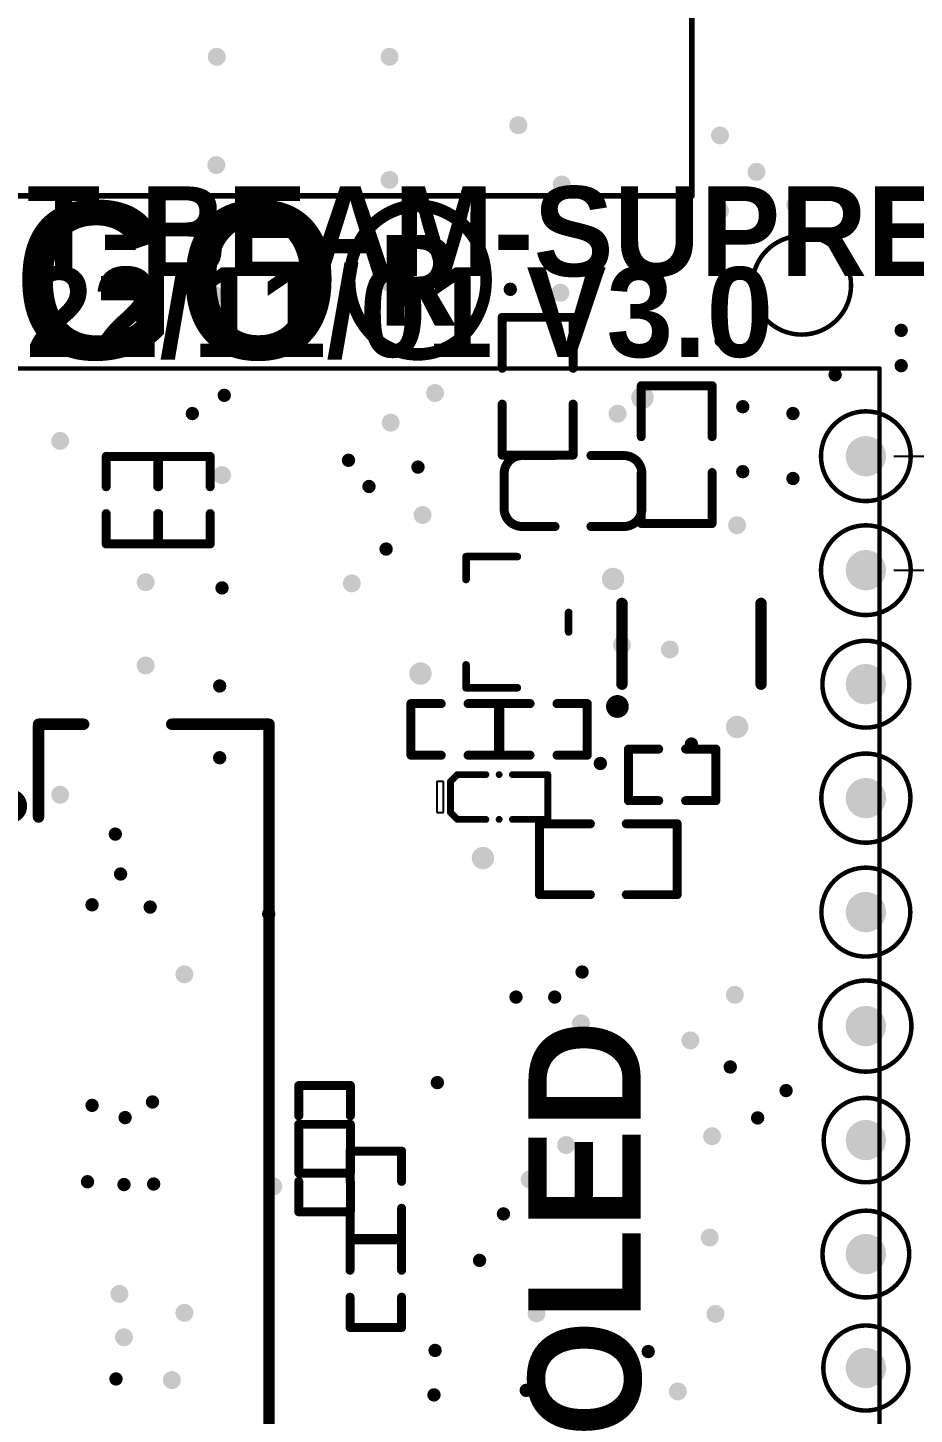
# Model space of a CAD drawing. Header units: millimetres. Extents: x -69 to 18, y -23 to 110.
# Drawn here: x -22.39 to -2.63, y 16.36 to 47.26 of the extents above; entities that cross this region are included whole.
import ezdxf

# ---------------------------------------------------------------- set-up
doc = ezdxf.new("R2010")
doc.units = ezdxf.units.MM
for name, color, linetype in [('KeepOutLayer', 6, 'Continuous'), ('PadHoleLayer', 156, 'Continuous'), ('TopOverlay', 2, 'Continuous'), ('ViaHoleLayer', 16, 'Continuous')]:
    doc.layers.add(name, color=color, linetype=linetype)
doc.styles.add('Alibaba PuHuiTi Medium', font='', dxfattribs={"height": 0.2})
doc.styles.add('阿里巴巴普惠体 Heavy', font='', dxfattribs={"height": 0.2})
doc.styles.get('Alibaba PuHuiTi Medium').set_extended_font_data('Alibaba PuHuiTi Medium', bold=True)
doc.styles.get('阿里巴巴普惠体 Heavy').set_extended_font_data('阿里巴巴普惠体 Heavy', bold=True)
doc.dimstyles.new('ISO-25', dxfattribs={"dimtxt": 2.5, "dimasz": 2.5, "dimexe": 1.25, "dimexo": 0.625, "dimtad": 1, "dimtxsty": 'Standard', "dimcen": 2.5, "dimclrd": 3, "dimclre": 3, "dimclrt": 3, "dimadec": 0, "dimazin": 0, "dimtfac": 1, "dimtmove": 0, "dimatfit": 3, "dimfxl": 1, "dimarcsym": 0})

# ---------------------------------------------------------------- blocks, each defined once
blk = doc.blocks.new('LC_0402_R_1')
at = {"layer": 'TopOverlay', "const_width": 0.2}
for points in [[(-0.975, 0.575), (-0.975, -0.575)], [(-0.975, 0.575), (-0.3, 0.575)], [(0.3, 0.575), (0.975, 0.575)], [(0.975, 0.575), (0.975, -0.575)], [(-0.975, -0.575), (-0.3, -0.575)], [(0.3, -0.575), (0.975, -0.575)]]:
    blk.add_lwpolyline(points, dxfattribs=at)
at = {"layer": 'TopOverlay', "const_width": 0.1}
for points in [[(-1.025, 0.575, 1), (-0.925, 0.575, 1)], [(-1.025, 0.575, 1), (-0.925, 0.575, 1)], [(-0.35, 0.575, 1), (-0.25, 0.575, 1)], [(0.25, 0.575, 1), (0.35, 0.575, 1)], [(0.925, 0.575, 1), (1.025, 0.575, 1)], [(0.925, 0.575, 1), (1.025, 0.575, 1)], [(-1.025, -0.575, 1), (-0.925, -0.575, 1)], [(-1.025, -0.575, 1), (-0.925, -0.575, 1)], [(-0.35, -0.575, 1), (-0.25, -0.575, 1)], [(0.25, -0.575, 1), (0.35, -0.575, 1)], [(0.925, -0.575, 1), (1.025, -0.575, 1)], [(0.925, -0.575, 1), (1.025, -0.575, 1)]]:
    blk.add_lwpolyline(points, format="xyb", close=True, dxfattribs=at)
blk = doc.blocks.new('LC_0402_R_2')
at = {"layer": 'TopOverlay', "const_width": 0.2}
for points in [[(-0.975, 0.575), (-0.975, -0.575)], [(-0.975, 0.575), (-0.3, 0.575)], [(0.3, 0.575), (0.975, 0.575)], [(0.975, 0.575), (0.975, -0.575)], [(-0.975, -0.575), (-0.3, -0.575)], [(0.3, -0.575), (0.975, -0.575)]]:
    blk.add_lwpolyline(points, dxfattribs=at)
at = {"layer": 'TopOverlay', "const_width": 0.1}
for points in [[(-1.025, 0.575, 1), (-0.925, 0.575, 1)], [(-1.025, 0.575, 1), (-0.925, 0.575, 1)], [(-0.35, 0.575, 1), (-0.25, 0.575, 1)], [(0.25, 0.575, 1), (0.35, 0.575, 1)], [(0.925, 0.575, 1), (1.025, 0.575, 1)], [(0.925, 0.575, 1), (1.025, 0.575, 1)], [(-1.025, -0.575, 1), (-0.925, -0.575, 1)], [(-1.025, -0.575, 1), (-0.925, -0.575, 1)], [(-0.35, -0.575, 1), (-0.25, -0.575, 1)], [(0.25, -0.575, 1), (0.35, -0.575, 1)], [(0.925, -0.575, 1), (1.025, -0.575, 1)], [(0.925, -0.575, 1), (1.025, -0.575, 1)]]:
    blk.add_lwpolyline(points, format="xyb", close=True, dxfattribs=at)
blk = doc.blocks.new('LC_0402_R_6')
at = {"layer": 'TopOverlay', "const_width": 0.2}
for points in [[(-0.975, 0.575), (-0.975, -0.575)], [(-0.975, 0.575), (-0.3, 0.575)], [(0.3, 0.575), (0.975, 0.575)], [(0.975, 0.575), (0.975, -0.575)], [(-0.975, -0.575), (-0.3, -0.575)], [(0.3, -0.575), (0.975, -0.575)]]:
    blk.add_lwpolyline(points, dxfattribs=at)
at = {"layer": 'TopOverlay', "const_width": 0.1}
for points in [[(-1.025, 0.575, 1), (-0.925, 0.575, 1)], [(-1.025, 0.575, 1), (-0.925, 0.575, 1)], [(-0.35, 0.575, 1), (-0.25, 0.575, 1)], [(0.25, 0.575, 1), (0.35, 0.575, 1)], [(0.925, 0.575, 1), (1.025, 0.575, 1)], [(0.925, 0.575, 1), (1.025, 0.575, 1)], [(-1.025, -0.575, 1), (-0.925, -0.575, 1)], [(-1.025, -0.575, 1), (-0.925, -0.575, 1)], [(-0.35, -0.575, 1), (-0.25, -0.575, 1)], [(0.25, -0.575, 1), (0.35, -0.575, 1)], [(0.925, -0.575, 1), (1.025, -0.575, 1)], [(0.925, -0.575, 1), (1.025, -0.575, 1)]]:
    blk.add_lwpolyline(points, format="xyb", close=True, dxfattribs=at)
blk = doc.blocks.new('LC_0402_R_7')
at = {"layer": 'TopOverlay', "const_width": 0.2}
for points in [[(-0.975, 0.575), (-0.975, -0.575)], [(-0.975, 0.575), (-0.3, 0.575)], [(0.3, 0.575), (0.975, 0.575)], [(0.975, 0.575), (0.975, -0.575)], [(-0.975, -0.575), (-0.3, -0.575)], [(0.3, -0.575), (0.975, -0.575)]]:
    blk.add_lwpolyline(points, dxfattribs=at)
at = {"layer": 'TopOverlay', "const_width": 0.1}
for points in [[(-1.025, 0.575, 1), (-0.925, 0.575, 1)], [(-1.025, 0.575, 1), (-0.925, 0.575, 1)], [(-0.35, 0.575, 1), (-0.25, 0.575, 1)], [(0.25, 0.575, 1), (0.35, 0.575, 1)], [(0.925, 0.575, 1), (1.025, 0.575, 1)], [(0.925, 0.575, 1), (1.025, 0.575, 1)], [(-1.025, -0.575, 1), (-0.925, -0.575, 1)], [(-1.025, -0.575, 1), (-0.925, -0.575, 1)], [(-0.35, -0.575, 1), (-0.25, -0.575, 1)], [(0.25, -0.575, 1), (0.35, -0.575, 1)], [(0.925, -0.575, 1), (1.025, -0.575, 1)], [(0.925, -0.575, 1), (1.025, -0.575, 1)]]:
    blk.add_lwpolyline(points, format="xyb", close=True, dxfattribs=at)
blk = doc.blocks.new('LC_0402_R_8')
at = {"layer": 'TopOverlay', "const_width": 0.2}
for points in [[(-0.975, 0.575), (-0.975, -0.575)], [(-0.975, 0.575), (-0.3, 0.575)], [(0.3, 0.575), (0.975, 0.575)], [(0.975, 0.575), (0.975, -0.575)], [(-0.975, -0.575), (-0.3, -0.575)], [(0.3, -0.575), (0.975, -0.575)]]:
    blk.add_lwpolyline(points, dxfattribs=at)
at = {"layer": 'TopOverlay', "const_width": 0.1}
for points in [[(-1.025, 0.575, 1), (-0.925, 0.575, 1)], [(-1.025, 0.575, 1), (-0.925, 0.575, 1)], [(-0.35, 0.575, 1), (-0.25, 0.575, 1)], [(0.25, 0.575, 1), (0.35, 0.575, 1)], [(0.925, 0.575, 1), (1.025, 0.575, 1)], [(0.925, 0.575, 1), (1.025, 0.575, 1)], [(-1.025, -0.575, 1), (-0.925, -0.575, 1)], [(-1.025, -0.575, 1), (-0.925, -0.575, 1)], [(-0.35, -0.575, 1), (-0.25, -0.575, 1)], [(0.25, -0.575, 1), (0.35, -0.575, 1)], [(0.925, -0.575, 1), (1.025, -0.575, 1)], [(0.925, -0.575, 1), (1.025, -0.575, 1)]]:
    blk.add_lwpolyline(points, format="xyb", close=True, dxfattribs=at)
blk = doc.blocks.new('LC_0402_R_9')
at = {"layer": 'TopOverlay', "const_width": 0.2}
for points in [[(-0.975, -0.575), (-0.975, 0.575)], [(-0.3, 0.575), (-0.975, 0.575)], [(0.975, 0.575), (0.3, 0.575)], [(0.975, -0.575), (0.975, 0.575)], [(-0.3, -0.575), (-0.975, -0.575)], [(0.975, -0.575), (0.3, -0.575)]]:
    blk.add_lwpolyline(points, dxfattribs=at)
at = {"layer": 'TopOverlay', "const_width": 0.1}
for points in [[(-1.025, 0.575, 1), (-0.925, 0.575, 1)], [(-1.025, 0.575, 1), (-0.925, 0.575, 1)], [(-0.35, 0.575, 1), (-0.25, 0.575, 1)], [(0.25, 0.575, 1), (0.35, 0.575, 1)], [(0.925, 0.575, 1), (1.025, 0.575, 1)], [(0.925, 0.575, 1), (1.025, 0.575, 1)], [(-1.025, -0.575, 1), (-0.925, -0.575, 1)], [(-1.025, -0.575, 1), (-0.925, -0.575, 1)], [(-0.35, -0.575, 1), (-0.25, -0.575, 1)], [(0.25, -0.575, 1), (0.35, -0.575, 1)], [(0.925, -0.575, 1), (1.025, -0.575, 1)], [(0.925, -0.575, 1), (1.025, -0.575, 1)]]:
    blk.add_lwpolyline(points, format="xyb", close=True, dxfattribs=at)
blk = doc.blocks.new('13PIN_2_54_10')
at = {"layer": 'PadHoleLayer'}
h = blk.add_hatch(color=156, dxfattribs=at)
edge = h.paths.add_edge_path()
edge.add_arc((0, 0), 0.45, 0, 360)
h = blk.add_hatch(color=156, dxfattribs=at)
edge = h.paths.add_edge_path()
edge.add_arc((2.54, 0), 0.45, 0, 360)
h = blk.add_hatch(color=156, dxfattribs=at)
edge = h.paths.add_edge_path()
edge.add_arc((5.08, 0), 0.45, 0, 360)
h = blk.add_hatch(color=156, dxfattribs=at)
edge = h.paths.add_edge_path()
edge.add_arc((7.62, 0), 0.45, 0, 360)
h = blk.add_hatch(color=156, dxfattribs=at)
edge = h.paths.add_edge_path()
edge.add_arc((10.16, 0), 0.45, 0, 360)
h = blk.add_hatch(color=156, dxfattribs=at)
edge = h.paths.add_edge_path()
edge.add_arc((12.7, 0), 0.45, 0, 360)
h = blk.add_hatch(color=156, dxfattribs=at)
edge = h.paths.add_edge_path()
edge.add_arc((15.24, 0), 0.45, 0, 360)
h = blk.add_hatch(color=156, dxfattribs=at)
edge = h.paths.add_edge_path()
edge.add_arc((17.78, 0), 0.45, 0, 360)
h = blk.add_hatch(color=156, dxfattribs=at)
edge = h.paths.add_edge_path()
edge.add_arc((20.32, 0), 0.45, 0, 360)
blk = doc.blocks.new('SOT_23_6_L2_9_W1_6_P0_95_LS2_8_BR_13')
at = {"layer": 'TopOverlay', "const_width": 0.254}
for points in [[(0.9, 1.55), (-0.9, 1.55)], [(0.9, -1.55), (-0.9, -1.55)]]:
    blk.add_lwpolyline(points, dxfattribs=at)
at = {"layer": 'TopOverlay'}
for points, const_width in [([(-0.963, 1.55, 1), (-0.836, 1.55, 1)], 0.127), ([(0.837, 1.55, 1), (0.964, 1.55, 1)], 0.127), ([(-0.963, -1.55, 1), (-0.836, -1.55, 1)], 0.127), ([(0.837, -1.55, 1), (0.964, -1.55, 1)], 0.127), ([(1.524, -1.651, 1), (1.27, -1.651, 1)], 0.254), ([(1.206, -1.651, 1), (1.333, -1.651, 1)], 0.127), ([(1.46, -1.651, 1), (1.587, -1.651, 1)], 0.127)]:
    blk.add_lwpolyline(points, format="xyb", close=True, dxfattribs=dict(at, const_width=const_width))
blk = doc.blocks.new('SOT_23___GDS_14')
at = {"layer": 'TopOverlay', "const_width": 0.17}
for points in [[(-1.458, 1.143), (-1.458, 0)], [(-1.458, 1.143), (-0.95, 1.143)], [(0.955, 1.143), (1.463, 1.143)], [(1.463, 1.143), (1.463, 0)], [(-0.213, -1.143), (0.218, -1.143)]]:
    blk.add_lwpolyline(points, dxfattribs=at)
at = {"layer": 'TopOverlay', "const_width": 0.085}
for points in [[(-1.501, 1.143, 1), (-1.416, 1.143, 1)], [(-1.501, 1.143, 1), (-1.416, 1.143, 1)], [(-0.993, 1.143, 1), (-0.908, 1.143, 1)], [(0.912, 1.143, 1), (0.997, 1.143, 1)], [(1.42, 1.143, 1), (1.505, 1.143, 1)], [(1.42, 1.143, 1), (1.505, 1.143, 1)], [(-1.501, 0, 1), (-1.416, 0, 1)], [(1.42, 0, 1), (1.505, 0, 1)], [(-0.256, -1.143, 1), (-0.171, -1.143, 1)], [(0.176, -1.143, 1), (0.261, -1.143, 1)]]:
    blk.add_lwpolyline(points, format="xyb", close=True, dxfattribs=at)
blk = doc.blocks.new('LC_0402_R_15')
at = {"layer": 'TopOverlay', "const_width": 0.2}
for points in [[(-0.975, 0.575), (-0.975, -0.575)], [(-0.3, 0.575), (-0.975, 0.575)], [(0.975, 0.575), (0.3, 0.575)], [(0.975, 0.575), (0.975, -0.575)], [(-0.3, -0.575), (-0.975, -0.575)], [(0.975, -0.575), (0.3, -0.575)]]:
    blk.add_lwpolyline(points, dxfattribs=at)
at = {"layer": 'TopOverlay', "const_width": 0.1}
for points in [[(-1.025, 0.575, 1), (-0.925, 0.575, 1)], [(-1.025, 0.575, 1), (-0.925, 0.575, 1)], [(-0.35, 0.575, 1), (-0.25, 0.575, 1)], [(0.25, 0.575, 1), (0.35, 0.575, 1)], [(0.925, 0.575, 1), (1.025, 0.575, 1)], [(0.925, 0.575, 1), (1.025, 0.575, 1)], [(-1.025, -0.575, 1), (-0.925, -0.575, 1)], [(-1.025, -0.575, 1), (-0.925, -0.575, 1)], [(-0.35, -0.575, 1), (-0.25, -0.575, 1)], [(0.25, -0.575, 1), (0.35, -0.575, 1)], [(0.925, -0.575, 1), (1.025, -0.575, 1)], [(0.925, -0.575, 1), (1.025, -0.575, 1)]]:
    blk.add_lwpolyline(points, format="xyb", close=True, dxfattribs=at)
blk = doc.blocks.new('LC_0603_R_16')
at = {"layer": 'TopOverlay', "const_width": 0.2}
for points in [[(-1.535, 0.79), (-1.535, -0.79)], [(-1.535, 0.79), (-0.4, 0.79)], [(0.4, 0.79), (1.535, 0.79)], [(1.535, 0.79), (1.535, -0.79)], [(-1.535, -0.79), (-0.4, -0.79)], [(0.4, -0.79), (1.535, -0.79)]]:
    blk.add_lwpolyline(points, dxfattribs=at)
at = {"layer": 'TopOverlay', "const_width": 0.1}
for points in [[(-1.585, 0.79, 1), (-1.485, 0.79, 1)], [(-1.585, 0.79, 1), (-1.485, 0.79, 1)], [(-0.45, 0.79, 1), (-0.35, 0.79, 1)], [(0.35, 0.79, 1), (0.45, 0.79, 1)], [(1.485, 0.79, 1), (1.585, 0.79, 1)], [(1.485, 0.79, 1), (1.585, 0.79, 1)], [(-1.585, -0.79, 1), (-1.485, -0.79, 1)], [(-1.585, -0.79, 1), (-1.485, -0.79, 1)], [(-0.45, -0.79, 1), (-0.35, -0.79, 1)], [(0.35, -0.79, 1), (0.45, -0.79, 1)], [(1.485, -0.79, 1), (1.585, -0.79, 1)], [(1.485, -0.79, 1), (1.585, -0.79, 1)]]:
    blk.add_lwpolyline(points, format="xyb", close=True, dxfattribs=at)
blk = doc.blocks.new('LC_0402_R_17')
at = {"layer": 'TopOverlay', "const_width": 0.2}
for points in [[(-0.975, -0.575), (-0.975, 0.575)], [(-0.975, 0.575), (-0.3, 0.575)], [(0.3, 0.575), (0.975, 0.575)], [(0.975, -0.575), (0.975, 0.575)], [(-0.975, -0.575), (-0.3, -0.575)], [(0.3, -0.575), (0.975, -0.575)]]:
    blk.add_lwpolyline(points, dxfattribs=at)
at = {"layer": 'TopOverlay', "const_width": 0.1}
for points in [[(-1.025, 0.575, 1), (-0.925, 0.575, 1)], [(-1.025, 0.575, 1), (-0.925, 0.575, 1)], [(-0.35, 0.575, 1), (-0.25, 0.575, 1)], [(0.25, 0.575, 1), (0.35, 0.575, 1)], [(0.925, 0.575, 1), (1.025, 0.575, 1)], [(0.925, 0.575, 1), (1.025, 0.575, 1)], [(-1.025, -0.575, 1), (-0.925, -0.575, 1)], [(-1.025, -0.575, 1), (-0.925, -0.575, 1)], [(-0.35, -0.575, 1), (-0.25, -0.575, 1)], [(0.25, -0.575, 1), (0.35, -0.575, 1)], [(0.925, -0.575, 1), (1.025, -0.575, 1)], [(0.925, -0.575, 1), (1.025, -0.575, 1)]]:
    blk.add_lwpolyline(points, format="xyb", close=True, dxfattribs=at)
blk = doc.blocks.new('LC_0402_R_18')
at = {"layer": 'TopOverlay', "const_width": 0.2}
for points in [[(-0.975, -0.575), (-0.975, 0.575)], [(-0.975, 0.575), (-0.3, 0.575)], [(0.3, 0.575), (0.975, 0.575)], [(0.975, -0.575), (0.975, 0.575)], [(-0.975, -0.575), (-0.3, -0.575)], [(0.3, -0.575), (0.975, -0.575)]]:
    blk.add_lwpolyline(points, dxfattribs=at)
at = {"layer": 'TopOverlay', "const_width": 0.1}
for points in [[(-1.025, 0.575, 1), (-0.925, 0.575, 1)], [(-1.025, 0.575, 1), (-0.925, 0.575, 1)], [(-0.35, 0.575, 1), (-0.25, 0.575, 1)], [(0.25, 0.575, 1), (0.35, 0.575, 1)], [(0.925, 0.575, 1), (1.025, 0.575, 1)], [(0.925, 0.575, 1), (1.025, 0.575, 1)], [(-1.025, -0.575, 1), (-0.925, -0.575, 1)], [(-1.025, -0.575, 1), (-0.925, -0.575, 1)], [(-0.35, -0.575, 1), (-0.25, -0.575, 1)], [(0.25, -0.575, 1), (0.35, -0.575, 1)], [(0.925, -0.575, 1), (1.025, -0.575, 1)], [(0.925, -0.575, 1), (1.025, -0.575, 1)]]:
    blk.add_lwpolyline(points, format="xyb", close=True, dxfattribs=at)
blk = doc.blocks.new('LED0402_RD_19')
at = {"layer": 'TopOverlay'}
for p, q in [((-1.237, 0.346), (-1.39, 0.346)), ((-1.39, 0.346), (-1.39, -0.346)), ((-1.237, -0.346), (-1.237, 0.346)), ((-1.39, -0.346), (-1.237, -0.346))]:
    blk.add_line(p, q, dxfattribs=at)
at = {"layer": 'TopOverlay', "const_width": 0.152}
for points in [[(-1.085, 0.346), (-0.933, 0.499)], [(-1.085, -0.346), (-1.085, 0.346)], [(-0.933, 0.499), (-0.296, 0.499)], [(0.296, 0.499), (1.085, 0.499)], [(1.085, -0.499), (1.085, 0.499)], [(-1.085, -0.346), (-0.933, -0.499)], [(-0.933, -0.499), (-0.296, -0.499)], [(0.296, -0.499), (1.085, -0.499)]]:
    blk.add_lwpolyline(points, dxfattribs=at)
at = {"layer": 'TopOverlay'}
for points, const_width in [([(-1.123, 0.346, 1), (-1.047, 0.346, 1)], 0.0762), ([(-1.123, 0.346, 1), (-1.047, 0.346, 1)], 0.0762), ([(-0.971, 0.499, 1), (-0.895, 0.499, 1)], 0.0762), ([(-0.971, 0.499, 1), (-0.895, 0.499, 1)], 0.0762), ([(-0.334, 0.499, 1), (-0.258, 0.499, 1)], 0.0762), ([(0.038, 0.499, 1), (-0.038, 0.499, 1)], 0.0762), ([(-0.057, 0.499, 1), (-0.019, 0.499, 1)], 0.0381), ([(0.019, 0.499, 1), (0.057, 0.499, 1)], 0.0381), ([(0.258, 0.499, 1), (0.334, 0.499, 1)], 0.0762), ([(1.047, 0.499, 1), (1.123, 0.499, 1)], 0.0762), ([(1.047, 0.499, 1), (1.123, 0.499, 1)], 0.0762), ([(-1.123, -0.346, 1), (-1.047, -0.346, 1)], 0.0762), ([(-1.123, -0.346, 1), (-1.047, -0.346, 1)], 0.0762), ([(-0.971, -0.499, 1), (-0.895, -0.499, 1)], 0.0762), ([(-0.971, -0.499, 1), (-0.895, -0.499, 1)], 0.0762), ([(-0.334, -0.499, 1), (-0.258, -0.499, 1)], 0.0762), ([(0.038, -0.499, 1), (-0.038, -0.499, 1)], 0.0762), ([(-0.057, -0.499, 1), (-0.019, -0.499, 1)], 0.0381), ([(0.019, -0.499, 1), (0.057, -0.499, 1)], 0.0381), ([(0.258, -0.499, 1), (0.334, -0.499, 1)], 0.0762), ([(1.047, -0.499, 1), (1.123, -0.499, 1)], 0.0762), ([(1.047, -0.499, 1), (1.123, -0.499, 1)], 0.0762)]:
    blk.add_lwpolyline(points, format="xyb", close=True, dxfattribs=dict(at, const_width=const_width))
blk = doc.blocks.new('FPC_SMD_KH_FG0_5_H2_0_30PIN_20')
at = {"layer": 'TopOverlay'}
for points, const_width in [([(8.128, 1.397, 1), (7.62, 1.397, 1)], 0.254), ([(7.556, 1.397, 1), (7.684, 1.397, 1)], 0.127), ([(8.064, 1.397, 1), (8.191, 1.397, 1)], 0.127), ([(-9.764, 0.762, 1), (-9.637, 0.762, 1)], 0.127), ([(-9.764, 0.762, 1), (-9.637, 0.762, 1)], 0.127), ([(-7.695, 0.762, 1), (-7.568, 0.762, 1)], 0.127), ([(7.568, 0.762, 1), (7.695, 0.762, 1)], 0.127), ([(9.588, 0.762, 1), (9.716, 0.762, 1)], 0.127), ([(9.636, 0.762, 1), (9.763, 0.762, 1)], 0.127), ([(-9.764, -0.244, 1), (-9.637, -0.244, 1)], 0.127), ([(9.636, -0.244, 1), (9.763, -0.244, 1)], 0.127), ([(-9.764, -2.206, 1), (-9.637, -2.206, 1)], 0.127), ([(9.636, -2.206, 1), (9.763, -2.206, 1)], 0.127), ([(-9.764, -4.375, 1), (-9.637, -4.375, 1)], 0.127), ([(-9.764, -4.375, 1), (-9.637, -4.375, 1)], 0.127), ([(9.636, -4.375, 1), (9.763, -4.375, 1)], 0.127), ([(9.636, -4.375, 1), (9.763, -4.375, 1)], 0.127)]:
    blk.add_lwpolyline(points, format="xyb", close=True, dxfattribs=dict(at, const_width=const_width))
at = {"layer": 'TopOverlay', "const_width": 0.254}
for points in [[(-9.7, 0.762), (-7.631, 0.762)], [(-9.7, 0.762), (-9.7, -0.244)], [(7.631, 0.762), (9.652, 0.762)], [(9.7, 0.762), (9.7, -0.244)], [(-9.7, -2.206), (-9.7, -4.375)], [(9.7, -2.206), (9.7, -4.375)], [(-9.7, -4.375), (9.7, -4.375)]]:
    blk.add_lwpolyline(points, dxfattribs=at)
blk = doc.blocks.new('LC_0603_C_21')
at = {"layer": 'TopOverlay', "const_width": 0.2}
for points in [[(-1.535, 0.39, -0.414213), (-1.135, 0.79)], [(1.135, 0.79, -0.414213), (1.535, 0.39)], [(-1.135, -0.79, -0.414213), (-1.535, -0.39)], [(1.535, -0.39, -0.414213), (1.135, -0.79)]]:
    blk.add_lwpolyline(points, format="xyb", dxfattribs=at)
for points in [[(-1.135, 0.79), (-0.4, 0.79)], [(0.4, 0.79), (1.135, 0.79)], [(-1.535, -0.39), (-1.535, 0.39)], [(1.535, -0.39), (1.535, 0.39)], [(-1.135, -0.79), (-0.4, -0.79)], [(0.4, -0.79), (1.135, -0.79)]]:
    blk.add_lwpolyline(points, dxfattribs=at)
at = {"layer": 'TopOverlay', "const_width": 0.1}
for points in [[(-1.185, 0.79, 1), (-1.085, 0.79, 1)], [(-1.185, 0.79, 1), (-1.085, 0.79, 1)], [(-0.45, 0.79, 1), (-0.35, 0.79, 1)], [(0.35, 0.79, 1), (0.45, 0.79, 1)], [(1.085, 0.79, 1), (1.185, 0.79, 1)], [(1.085, 0.79, 1), (1.185, 0.79, 1)], [(-1.585, 0.39, 1), (-1.485, 0.39, 1)], [(-1.585, 0.39, 1), (-1.485, 0.39, 1)], [(1.485, 0.39, 1), (1.585, 0.39, 1)], [(1.485, 0.39, 1), (1.585, 0.39, 1)], [(-1.585, -0.39, 1), (-1.485, -0.39, 1)], [(-1.585, -0.39, 1), (-1.485, -0.39, 1)], [(1.485, -0.39, 1), (1.585, -0.39, 1)], [(1.485, -0.39, 1), (1.585, -0.39, 1)], [(-1.185, -0.79, 1), (-1.085, -0.79, 1)], [(-1.185, -0.79, 1), (-1.085, -0.79, 1)], [(-0.45, -0.79, 1), (-0.35, -0.79, 1)], [(0.35, -0.79, 1), (0.45, -0.79, 1)], [(1.085, -0.79, 1), (1.185, -0.79, 1)], [(1.085, -0.79, 1), (1.185, -0.79, 1)]]:
    blk.add_lwpolyline(points, format="xyb", close=True, dxfattribs=at)
blk = doc.blocks.new('LC_0603_R_66')
at = {"layer": 'TopOverlay', "const_width": 0.2}
for points in [[(-0.4, 0.79), (-1.535, 0.79)], [(-1.535, -0.79), (-1.535, 0.79)], [(1.535, 0.79), (0.4, 0.79)], [(1.535, -0.79), (1.535, 0.79)], [(-0.4, -0.79), (-1.535, -0.79)], [(1.535, -0.79), (0.4, -0.79)]]:
    blk.add_lwpolyline(points, dxfattribs=at)
at = {"layer": 'TopOverlay', "const_width": 0.1}
for points in [[(-1.585, 0.79, 1), (-1.485, 0.79, 1)], [(-1.585, 0.79, 1), (-1.485, 0.79, 1)], [(-0.45, 0.79, 1), (-0.35, 0.79, 1)], [(0.35, 0.79, 1), (0.45, 0.79, 1)], [(1.485, 0.79, 1), (1.585, 0.79, 1)], [(1.485, 0.79, 1), (1.585, 0.79, 1)], [(-1.585, -0.79, 1), (-1.485, -0.79, 1)], [(-1.585, -0.79, 1), (-1.485, -0.79, 1)], [(-0.45, -0.79, 1), (-0.35, -0.79, 1)], [(0.35, -0.79, 1), (0.45, -0.79, 1)], [(1.485, -0.79, 1), (1.585, -0.79, 1)], [(1.485, -0.79, 1), (1.585, -0.79, 1)]]:
    blk.add_lwpolyline(points, format="xyb", close=True, dxfattribs=at)
blk = doc.blocks.new('LC_0603_R_76')
at = {"layer": 'TopOverlay', "const_width": 0.2}
for points in [[(-0.4, 0.79), (-1.535, 0.79)], [(-1.535, 0.79), (-1.535, -0.79)], [(1.535, 0.79), (0.4, 0.79)], [(1.535, 0.79), (1.535, -0.79)], [(-0.4, -0.79), (-1.535, -0.79)], [(1.535, -0.79), (0.4, -0.79)]]:
    blk.add_lwpolyline(points, dxfattribs=at)
at = {"layer": 'TopOverlay', "const_width": 0.1}
for points in [[(-1.585, 0.79, 1), (-1.485, 0.79, 1)], [(-1.585, 0.79, 1), (-1.485, 0.79, 1)], [(-0.45, 0.79, 1), (-0.35, 0.79, 1)], [(0.35, 0.79, 1), (0.45, 0.79, 1)], [(1.485, 0.79, 1), (1.585, 0.79, 1)], [(1.485, 0.79, 1), (1.585, 0.79, 1)], [(-1.585, -0.79, 1), (-1.485, -0.79, 1)], [(-1.585, -0.79, 1), (-1.485, -0.79, 1)], [(-0.45, -0.79, 1), (-0.35, -0.79, 1)], [(0.35, -0.79, 1), (0.45, -0.79, 1)], [(1.485, -0.79, 1), (1.585, -0.79, 1)], [(1.485, -0.79, 1), (1.585, -0.79, 1)]]:
    blk.add_lwpolyline(points, format="xyb", close=True, dxfattribs=at)
blk = doc.blocks.new('CONN_SMD_91302_85_067RCB3333_85')
at = {"layer": 'TopOverlay', "const_width": 0.127}
for points in [[(-23.312, 0.748), (-23.312, -20.602)], [(-23.312, -20.613), (1.326, -20.613)]]:
    blk.add_lwpolyline(points, dxfattribs=at)
at = {"layer": 'TopOverlay', "const_width": 0.0635}
for points in [[(-23.344, -20.602, 1), (-23.28, -20.602, 1)], [(-23.344, -20.613, 1), (-23.28, -20.613, 1)]]:
    blk.add_lwpolyline(points, format="xyb", close=True, dxfattribs=at)
blk = doc.blocks.new('*D90')
at = {"color": 3, "lineweight": -2}
for p, q in [((10.258, 40.208), (10.258, 42.708)), ((-3.084, 37.708), (11.508, 37.708)), ((10.258, 37.708), (10.258, 35.168)), ((-3.084, 35.168), (11.508, 35.168)), ((10.258, 32.668), (10.258, 21.001))]:
    blk.add_line(p, q, dxfattribs=at)
at = {"color": 3}
for points in [[(9.842, 40.208), (10.675, 40.208), (10.258, 37.708)], [(9.842, 32.668), (10.675, 32.668), (10.258, 35.168)]]:
    blk.add_solid(points, dxfattribs=at)
at = {"layer": 'Defpoints', "color": 0}
for p in [(-3.709, 37.708), (-3.709, 35.168), (10.258, 35.168)]:
    blk.add_point(p, dxfattribs=at)
at = {"color": 3, "insert": (8.175, 25.584), "char_height": 2.5, "attachment_point": 5, "rotation": 90}
blk.add_mtext('2,54', dxfattribs=at)
blk = doc.blocks.new('*D93')
at = {"color": 3, "lineweight": -2}
for p, q in [((-3.084, 37.708), (18.256, 37.708)), ((17.006, 9.728), (17.006, 35.208)), ((-3.084, 7.228), (18.256, 7.228))]:
    blk.add_line(p, q, dxfattribs=at)
at = {"color": 3}
for points in [[(16.589, 35.208), (17.422, 35.208), (17.006, 37.708)], [(16.589, 9.728), (17.422, 9.728), (17.006, 7.228)]]:
    blk.add_solid(points, dxfattribs=at)
at = {"layer": 'Defpoints', "color": 0}
for p in [(-3.709, 37.708), (17.006, 37.708), (-3.709, 7.228)]:
    blk.add_point(p, dxfattribs=at)
at = {"color": 3, "insert": (14.922, 22.468), "char_height": 2.5, "attachment_point": 5, "rotation": 90}
blk.add_mtext('30,48', dxfattribs=at)

msp = doc.modelspace()

# ---------------------------------------------------------------- hatches: boundary and pattern name
at = {"layer": 'ViaHoleLayer'}
h = msp.add_hatch(color=16, dxfattribs=at)
edge = h.paths.add_edge_path()
edge.add_arc((-18.176, 46.609), 0.2, 0, 360)
h = msp.add_hatch(color=16, dxfattribs=at)
edge = h.paths.add_edge_path()
edge.add_arc((-14.326, 46.609), 0.2, 0, 360)
h = msp.add_hatch(color=16, dxfattribs=at)
edge = h.paths.add_edge_path()
edge.add_arc((-11.455, 45.085), 0.2, 0, 360)
h = msp.add_hatch(color=16, dxfattribs=at)
edge = h.paths.add_edge_path()
edge.add_arc((-6.96, 44.856), 0.2, 0, 360)
h = msp.add_hatch(color=16, dxfattribs=at)
edge = h.paths.add_edge_path()
edge.add_arc((-18.186, 44.196), 0.2, 0, 360)
h = msp.add_hatch(color=16, dxfattribs=at)
edge = h.paths.add_edge_path()
edge.add_arc((-6.147, 44.044), 0.2, 0, 360)
h = msp.add_hatch(color=16, dxfattribs=at)
edge = h.paths.add_edge_path()
edge.add_arc((-14.326, 43.866), 0.2, 0, 360)
h = msp.add_hatch(color=16, dxfattribs=at)
edge = h.paths.add_edge_path()
edge.add_arc((-10.488, 43.764), 0.2, 0, 360)
h = msp.add_hatch(color=16, dxfattribs=at)
edge = h.paths.add_edge_path()
edge.add_arc((-6.96, 43.18), 0.2, 0, 360)
h = msp.add_hatch(color=16, dxfattribs=at)
edge = h.paths.add_edge_path()
edge.add_arc((-5.283, 43.307), 0.2, 0, 360)
h = msp.add_hatch(color=16, dxfattribs=at)
edge = h.paths.add_edge_path()
edge.add_arc((-21.819, 42.266), 0.2, 0, 360)
h = msp.add_hatch(color=16, dxfattribs=at)
edge = h.paths.add_edge_path()
edge.add_arc((-14.351, 41.58), 0.2, 0, 360)
h = msp.add_hatch(color=16, dxfattribs=at)
edge = h.paths.add_edge_path()
edge.add_arc((-18.226, 41.3), 0.2, 0, 360)
h = msp.add_hatch(color=16, dxfattribs=at)
edge = h.paths.add_edge_path()
edge.add_arc((-11.633, 41.427), 0.15, 0, 360)
h = msp.add_hatch(color=16, dxfattribs=at)
edge = h.paths.add_edge_path()
edge.add_arc((-10.516, 41.351), 0.2, 0, 360)
h = msp.add_hatch(color=16, dxfattribs=at)
edge = h.paths.add_edge_path()
edge.add_arc((-22.062, 41.187), 0.2, 0, 360)
h = msp.add_hatch(color=16, dxfattribs=at)
edge = h.paths.add_edge_path()
edge.add_arc((-2.921, 40.513), 0.15, 0, 360)
h = msp.add_hatch(color=16, dxfattribs=at)
edge = h.paths.add_edge_path()
edge.add_arc((-6.934, 40.284), 0.15, 0, 360)
h = msp.add_hatch(color=16, dxfattribs=at)
edge = h.paths.add_edge_path()
edge.add_arc((-2.921, 39.726), 0.15, 0, 360)
h = msp.add_hatch(color=16, dxfattribs=at)
edge = h.paths.add_edge_path()
edge.add_arc((-4.394, 39.522), 0.15, 0, 360)
h = msp.add_hatch(color=16, dxfattribs=at)
edge = h.paths.add_edge_path()
edge.add_arc((-13.31, 39.116), 0.2, 0, 360)
h = msp.add_hatch(color=16, dxfattribs=at)
edge = h.paths.add_edge_path()
edge.add_arc((-8.687, 39.014), 0.25, 0, 360)
h = msp.add_hatch(color=16, dxfattribs=at)
edge = h.paths.add_edge_path()
edge.add_arc((-18.009, 39.065), 0.15, 0, 360)
h = msp.add_hatch(color=16, dxfattribs=at)
edge = h.paths.add_edge_path()
edge.add_arc((-6.452, 38.811), 0.15, 0, 360)
h = msp.add_hatch(color=16, dxfattribs=at)
edge = h.paths.add_edge_path()
edge.add_arc((-18.72, 38.659), 0.15, 0, 360)
h = msp.add_hatch(color=16, dxfattribs=at)
edge = h.paths.add_edge_path()
edge.add_arc((-14.3, 38.456), 0.2, 0, 360)
h = msp.add_hatch(color=16, dxfattribs=at)
edge = h.paths.add_edge_path()
edge.add_arc((-9.242, 38.656), 0.2, 0, 360)
h = msp.add_hatch(color=16, dxfattribs=at)
edge = h.paths.add_edge_path()
edge.add_arc((-5.334, 38.659), 0.15, 0, 360)
h = msp.add_hatch(color=16, dxfattribs=at)
edge = h.paths.add_edge_path()
edge.add_arc((-21.667, 38.049), 0.2, 0, 360)
h = msp.add_hatch(color=16, dxfattribs=at)
edge = h.paths.add_edge_path()
edge.add_arc((-15.24, 37.617), 0.15, 0, 360)
h = msp.add_hatch(color=16, dxfattribs=at)
edge = h.paths.add_edge_path()
edge.add_arc((-18.059, 37.287), 0.2, 0, 360)
h = msp.add_hatch(color=16, dxfattribs=at)
edge = h.paths.add_edge_path()
edge.add_arc((-13.691, 37.465), 0.15, 0, 360)
h = msp.add_hatch(color=16, dxfattribs=at)
edge = h.paths.add_edge_path()
edge.add_arc((-6.452, 37.363), 0.15, 0, 360)
h = msp.add_hatch(color=16, dxfattribs=at)
edge = h.paths.add_edge_path()
edge.add_arc((-14.783, 37.033), 0.15, 0, 360)
h = msp.add_hatch(color=16, dxfattribs=at)
edge = h.paths.add_edge_path()
edge.add_arc((-5.334, 37.211), 0.15, 0, 360)
h = msp.add_hatch(color=16, dxfattribs=at)
edge = h.paths.add_edge_path()
edge.add_arc((-13.589, 36.398), 0.2, 0, 360)
h = msp.add_hatch(color=16, dxfattribs=at)
edge = h.paths.add_edge_path()
edge.add_arc((-6.579, 36.17), 0.2, 0, 360)
h = msp.add_hatch(color=16, dxfattribs=at)
edge = h.paths.add_edge_path()
edge.add_arc((-14.402, 35.639), 0.15, 0, 360)
h = msp.add_hatch(color=16, dxfattribs=at)
edge = h.paths.add_edge_path()
edge.add_arc((-19.761, 34.9), 0.2, 0, 360)
h = msp.add_hatch(color=16, dxfattribs=at)
edge = h.paths.add_edge_path()
edge.add_arc((-18.059, 34.773), 0.15, 0, 360)
h = msp.add_hatch(color=16, dxfattribs=at)
edge = h.paths.add_edge_path()
edge.add_arc((-15.167, 34.874), 0.2, 0, 360)
h = msp.add_hatch(color=16, dxfattribs=at)
edge = h.paths.add_edge_path()
edge.add_arc((-9.343, 34.973), 0.25, 0, 360)
h = msp.add_hatch(color=16, dxfattribs=at)
edge = h.paths.add_edge_path()
edge.add_arc((-9.144, 33.503), 0.2, 0, 360)
h = msp.add_hatch(color=16, dxfattribs=at)
edge = h.paths.add_edge_path()
edge.add_arc((-8.077, 33.401), 0.2, 0, 360)
h = msp.add_hatch(color=16, dxfattribs=at)
edge = h.paths.add_edge_path()
edge.add_arc((-19.761, 33.045), 0.2, 0, 360)
h = msp.add_hatch(color=16, dxfattribs=at)
edge = h.paths.add_edge_path()
edge.add_arc((-13.636, 32.864), 0.25, 0, 360)
h = msp.add_hatch(color=16, dxfattribs=at)
edge = h.paths.add_edge_path()
edge.add_arc((-18.11, 32.588), 0.15, 0, 360)
h = msp.add_hatch(color=16, dxfattribs=at)
edge = h.paths.add_edge_path()
edge.add_arc((-6.579, 31.674), 0.25, 0, 360)
h = msp.add_hatch(color=16, dxfattribs=at)
edge = h.paths.add_edge_path()
edge.add_arc((-7.597, 31.293), 0.15, 0, 360)
h = msp.add_hatch(color=16, dxfattribs=at)
edge = h.paths.add_edge_path()
edge.add_arc((-18.11, 30.988), 0.15, 0, 360)
h = msp.add_hatch(color=16, dxfattribs=at)
edge = h.paths.add_edge_path()
edge.add_arc((-9.627, 30.861), 0.15, 0, 360)
h = msp.add_hatch(color=16, dxfattribs=at)
edge = h.paths.add_edge_path()
edge.add_arc((-21.667, 30.164), 0.2, 0, 360)
h = msp.add_hatch(color=16, dxfattribs=at)
edge = h.paths.add_edge_path()
edge.add_arc((-20.437, 29.286), 0.15, 0, 360)
h = msp.add_hatch(color=16, dxfattribs=at)
edge = h.paths.add_edge_path()
edge.add_arc((-12.243, 28.753), 0.25, 0, 360)
h = msp.add_hatch(color=16, dxfattribs=at)
edge = h.paths.add_edge_path()
edge.add_arc((-20.32, 28.397), 0.15, 0, 360)
h = msp.add_hatch(color=16, dxfattribs=at)
edge = h.paths.add_edge_path()
edge.add_arc((-20.955, 27.711), 0.15, 0, 360)
h = msp.add_hatch(color=16, dxfattribs=at)
edge = h.paths.add_edge_path()
edge.add_arc((-19.66, 27.661), 0.15, 0, 360)
h = msp.add_hatch(color=16, dxfattribs=at)
edge = h.paths.add_edge_path()
edge.add_arc((-17.018, 27.508), 0.15, 0, 360)
h = msp.add_hatch(color=16, dxfattribs=at)
edge = h.paths.add_edge_path()
edge.add_arc((-18.898, 26.162), 0.2, 0, 360)
h = msp.add_hatch(color=16, dxfattribs=at)
edge = h.paths.add_edge_path()
edge.add_arc((-10.033, 26.213), 0.15, 0, 360)
h = msp.add_hatch(color=16, dxfattribs=at)
edge = h.paths.add_edge_path()
edge.add_arc((-11.506, 25.654), 0.15, 0, 360)
h = msp.add_hatch(color=16, dxfattribs=at)
edge = h.paths.add_edge_path()
edge.add_arc((-10.643, 25.654), 0.15, 0, 360)
h = msp.add_hatch(color=16, dxfattribs=at)
edge = h.paths.add_edge_path()
edge.add_arc((-6.629, 25.705), 0.2, 0, 360)
h = msp.add_hatch(color=16, dxfattribs=at)
edge = h.paths.add_edge_path()
edge.add_arc((-10.058, 25.07), 0.2, 0, 360)
h = msp.add_hatch(color=16, dxfattribs=at)
edge = h.paths.add_edge_path()
edge.add_arc((-7.62, 24.689), 0.2, 0, 360)
h = msp.add_hatch(color=16, dxfattribs=at)
edge = h.paths.add_edge_path()
edge.add_arc((-6.731, 24.097), 0.15, 0, 360)
h = msp.add_hatch(color=16, dxfattribs=at)
edge = h.paths.add_edge_path()
edge.add_arc((-13.259, 23.749), 0.15, 0, 360)
h = msp.add_hatch(color=16, dxfattribs=at)
edge = h.paths.add_edge_path()
edge.add_arc((-5.486, 23.571), 0.15, 0, 360)
h = msp.add_hatch(color=16, dxfattribs=at)
edge = h.paths.add_edge_path()
edge.add_arc((-20.955, 23.241), 0.15, 0, 360)
h = msp.add_hatch(color=16, dxfattribs=at)
edge = h.paths.add_edge_path()
edge.add_arc((-19.609, 23.317), 0.15, 0, 360)
h = msp.add_hatch(color=16, dxfattribs=at)
edge = h.paths.add_edge_path()
edge.add_arc((-20.218, 22.969), 0.15, 0, 360)
h = msp.add_hatch(color=16, dxfattribs=at)
edge = h.paths.add_edge_path()
edge.add_arc((-6.121, 22.962), 0.15, 0, 360)
h = msp.add_hatch(color=16, dxfattribs=at)
edge = h.paths.add_edge_path()
edge.add_arc((-10.389, 22.357), 0.2, 0, 360)
h = msp.add_hatch(color=16, dxfattribs=at)
edge = h.paths.add_edge_path()
edge.add_arc((-7.137, 22.555), 0.2, 0, 360)
h = msp.add_hatch(color=16, dxfattribs=at)
edge = h.paths.add_edge_path()
edge.add_arc((-21.057, 21.539), 0.15, 0, 360)
h = msp.add_hatch(color=16, dxfattribs=at)
edge = h.paths.add_edge_path()
edge.add_arc((-19.583, 21.488), 0.15, 0, 360)
h = msp.add_hatch(color=16, dxfattribs=at)
edge = h.paths.add_edge_path()
edge.add_arc((-16.916, 21.438), 0.2, 0, 360)
h = msp.add_hatch(color=16, dxfattribs=at)
edge = h.paths.add_edge_path()
edge.add_arc((-11.201, 21.59), 0.2, 0, 360)
h = msp.add_hatch(color=16, dxfattribs=at)
edge = h.paths.add_edge_path()
edge.add_arc((-20.244, 21.477), 0.15, 0, 360)
h = msp.add_hatch(color=16, dxfattribs=at)
edge = h.paths.add_edge_path()
edge.add_arc((-11.786, 20.823), 0.15, 0, 360)
h = msp.add_hatch(color=16, dxfattribs=at)
edge = h.paths.add_edge_path()
edge.add_arc((-7.188, 20.295), 0.2, 0, 360)
h = msp.add_hatch(color=16, dxfattribs=at)
edge = h.paths.add_edge_path()
edge.add_arc((-12.319, 19.787), 0.15, 0, 360)
h = msp.add_hatch(color=16, dxfattribs=at)
edge = h.paths.add_edge_path()
edge.add_arc((-20.346, 19.039), 0.2, 0, 360)
h = msp.add_hatch(color=16, dxfattribs=at)
edge = h.paths.add_edge_path()
edge.add_arc((-18.898, 18.618), 0.2, 0, 360)
h = msp.add_hatch(color=16, dxfattribs=at)
edge = h.paths.add_edge_path()
edge.add_arc((-11.049, 18.607), 0.2, 0, 360)
h = msp.add_hatch(color=16, dxfattribs=at)
edge = h.paths.add_edge_path()
edge.add_arc((-7.061, 18.593), 0.2, 0, 360)
h = msp.add_hatch(color=16, dxfattribs=at)
edge = h.paths.add_edge_path()
edge.add_arc((-20.244, 18.073), 0.2, 0, 360)
h = msp.add_hatch(color=16, dxfattribs=at)
edge = h.paths.add_edge_path()
edge.add_arc((-13.31, 17.78), 0.15, 0, 360)
h = msp.add_hatch(color=16, dxfattribs=at)
edge = h.paths.add_edge_path()
edge.add_arc((-10.744, 17.805), 0.15, 0, 360)
h = msp.add_hatch(color=16, dxfattribs=at)
edge = h.paths.add_edge_path()
edge.add_arc((-8.56, 17.755), 0.15, 0, 360)
h = msp.add_hatch(color=16, dxfattribs=at)
edge = h.paths.add_edge_path()
edge.add_arc((-19.177, 17.12), 0.2, 0, 360)
h = msp.add_hatch(color=16, dxfattribs=at)
edge = h.paths.add_edge_path()
edge.add_arc((-20.422, 17.145), 0.15, 0, 360)
h = msp.add_hatch(color=16, dxfattribs=at)
edge = h.paths.add_edge_path()
edge.add_arc((-11.278, 16.891), 0.15, 0, 360)
h = msp.add_hatch(color=16, dxfattribs=at)
edge = h.paths.add_edge_path()
edge.add_arc((-7.899, 16.866), 0.2, 0, 360)
h = msp.add_hatch(color=16, dxfattribs=at)
edge = h.paths.add_edge_path()
edge.add_arc((-13.335, 16.789), 0.15, 0, 360)

# ---------------------------------------------------------------- linework, layer by layer
at = {"layer": 'KeepOutLayer'}
for points, const_width in [([(-4.039, 41.518, 1), (-6.239, 41.518, 1)], 0.1), ([(-6.264, 41.518, 1), (-6.214, 41.518, 1)], 0.05), ([(-4.064, 41.518, 1), (-4.014, 41.518, 1)], 0.05)]:
    msp.add_lwpolyline(points, format="xyb", close=True, dxfattribs=dict(at, const_width=const_width))
at = {"layer": 'TopOverlay', "const_width": 0.1}
for points in [[(-29.422, 39.663), (-3.404, 39.663)], [(-29.388, 39.663), (-3.404, 39.663)], [(-3.404, 4.579), (-3.404, 39.663)]]:
    msp.add_lwpolyline(points, dxfattribs=at)
at = {"layer": 'TopOverlay'}
for points, const_width in [([(-3.429, 39.663, 1), (-3.379, 39.663, 1)], 0.05), ([(-3.429, 39.663, 1), (-3.379, 39.663, 1)], 0.05), ([(-3.429, 39.663, 1), (-3.379, 39.663, 1)], 0.05), ([(-2.709, 37.708, 1), (-4.709, 37.708, 1)], 0.1), ([(-4.734, 37.708, 1), (-4.684, 37.708, 1)], 0.05), ([(-2.734, 37.708, 1), (-2.684, 37.708, 1)], 0.05), ([(-2.709, 35.168, 1), (-4.709, 35.168, 1)], 0.1), ([(-4.734, 35.168, 1), (-4.684, 35.168, 1)], 0.05), ([(-2.734, 35.168, 1), (-2.684, 35.168, 1)], 0.05), ([(-2.741, 32.628, 1), (-4.677, 32.628, 1)], 0.1), ([(-4.702, 32.628, 1), (-4.652, 32.628, 1)], 0.05), ([(-2.766, 32.628, 1), (-2.716, 32.628, 1)], 0.05), ([(-2.715, 30.088, 1), (-4.702, 30.088, 1)], 0.1), ([(-4.727, 30.088, 1), (-4.677, 30.088, 1)], 0.05), ([(-2.74, 30.088, 1), (-2.69, 30.088, 1)], 0.05), ([(-2.718, 27.548, 1), (-4.7, 27.548, 1)], 0.1), ([(-4.725, 27.548, 1), (-4.675, 27.548, 1)], 0.05), ([(-2.743, 27.548, 1), (-2.693, 27.548, 1)], 0.05), ([(-2.693, 25.008, 1), (-4.725, 25.008, 1)], 0.1), ([(-4.75, 25.008, 1), (-4.7, 25.008, 1)], 0.05), ([(-2.718, 25.008, 1), (-2.668, 25.008, 1)], 0.05), ([(-2.769, 22.468, 1), (-4.649, 22.468, 1)], 0.1), ([(-4.674, 22.468, 1), (-4.624, 22.468, 1)], 0.05), ([(-2.794, 22.468, 1), (-2.744, 22.468, 1)], 0.05), ([(-2.742, 19.928, 1), (-4.675, 19.928, 1)], 0.1), ([(-4.7, 19.928, 1), (-4.65, 19.928, 1)], 0.05), ([(-2.767, 19.928, 1), (-2.717, 19.928, 1)], 0.05), ([(-2.761, 17.388, 1), (-4.657, 17.388, 1)], 0.1), ([(-4.682, 17.388, 1), (-4.632, 17.388, 1)], 0.05), ([(-2.786, 17.388, 1), (-2.736, 17.388, 1)], 0.05)]:
    msp.add_lwpolyline(points, format="xyb", close=True, dxfattribs=dict(at, const_width=const_width))

# ---------------------------------------------------------------- block references
for name, p, rotation in [('CONN_SMD_91302_85_067RCB3333_85', (-28.2, 66.82), 90), ('LC_0603_R_66', (-11.024, 39.268), 270), ('LC_0603_R_16', (-7.925, 37.744), 90), ('13PIN_2_54_10', (-3.709, 37.708), 270), ('LC_0402_R_2', (-20.066, 36.728), 90), ('LC_0402_R_1', (-18.898, 36.728), 90), ('SOT_23___GDS_14', (-11.477, 34.007), 90), ('SOT_23_6_L2_9_W1_6_P0_95_LS2_8_BR_13', (-7.595, 33.528), 270), ('LC_0402_R_15', (-10.893, 31.62), 180), ('FPC_SMD_KH_FG0_5_H2_0_30PIN_20', (-21.387, 22.036), 90), ('LC_0603_R_76', (-9.449, 28.727), 180), ('LC_0402_R_7', (-15.773, 22.708), 90), ('LC_0402_R_6', (-15.773, 21.844), 90), ('LC_0402_R_8', (-14.631, 21.248), 90), ('LC_0402_R_9', (-14.631, 19.267), 270)]:
    msp.add_blockref(name, p, dxfattribs=dict(rotation=rotation))
for name, p in [('LC_0603_C_21', (-10.236, 36.932)), ('LC_0402_R_18', (-12.874, 31.62)), ('LC_0402_R_17', (-8.026, 30.607)), ('LED0402_RD_19', (-11.882, 30.113))]:
    msp.add_blockref(name, p)

# ---------------------------------------------------------------- texts
for s, height, rotation, style, p in [('T-BEAM-SUPREME', 2, 360, 'Alibaba PuHuiTi Medium', (-22.403, 41.721)), ('LILYGO®', 3.5, 360, '阿里巴巴普惠体 Heavy', (-32.842, 39.877)), ('22/11/01 V3.0', 2, 360, 'Alibaba PuHuiTi Medium', (-22.428, 39.92)), ('OLED', 2.5, 90, 'Alibaba PuHuiTi Medium', (-8.73, 15.85))]:
    msp.add_text(s, height=height, rotation=rotation, dxfattribs=dict(at, style=style)).set_placement(p)

# ---------------------------------------------------------------- dimensions: what is measured, and where the dimension line sits
for base, p1, p2, picture, middle in [((10.258, 35.168), (-3.709, 37.708), (-3.709, 35.168), '*D90', (8.175, 25.584)), ((17.006, 37.708), (-3.709, 7.228), (-3.709, 37.708), '*D93', (14.922, 22.468))]:
    dim = msp.add_linear_dim(base=base, p1=p1, p2=p2, angle=90, dimstyle='ISO-25')
    dim.commit()
    dim.dimension.update_dxf_attribs({"geometry": picture, "text_midpoint": middle})

doc.saveas('drawing.dxf')
